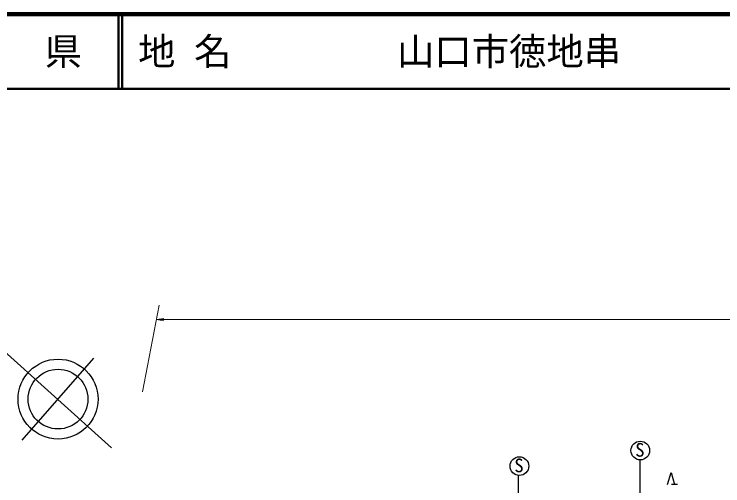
# Model space of a CAD drawing. Units: millimetres, scale not verified. Extents: x 40000 to 680000, y 20000 to 380000.
# Drawn here: x 353802 to 448630, y 316806 to 380000 of the extents above; entities that cross this region are included whole.
import ezdxf
from ezdxf.enums import TextEntityAlignment as Align

# ---------------------------------------------------------------- set-up
doc = ezdxf.new("R2010")
doc.units = ezdxf.units.MM
doc.header["$LTSCALE"] = 1000
for name, color, linetype, lineweight in [('M-BGD', 7, 'Continuous', 25), ('M-STR-HTXT', 7, 'Continuous', 13), ('M-TTL', 2, 'Continuous', 140), ('M-TTL-LINE', 7, 'Continuous', 50)]:
    doc.layers.add(name, color=color, linetype=linetype, lineweight=lineweight)
doc.layers.add('M-TTL-TXT', color=7, linetype='Continuous')
doc.styles.add('ＭＳ ゴシック', font='')
doc.styles.get('ＭＳ ゴシック').set_extended_font_data('MS Gothic')

msp = doc.modelspace()

# ---------------------------------------------------------------- linework, layer by layer
at = {"layer": 'M-BGD'}
for p, q in [((366805, 321907), (348192, 338699)), ((354867, 322916), (364465, 333931)), ((437526, 292104), (437586, 320287)), ((421293, 287576), (421285, 318189)), ((441224, 316998), (441704, 318598)), ((441704, 318598), (442184, 316998)), ((442584, 316998), (441784, 316998))]:
    msp.add_line(p, q, dxfattribs=at)
for centre, radius in [((359672, 328424), 5351), ((359672, 328424), 4000), ((437586, 321537), 1250), ((421408, 319451), 1250)]:
    msp.add_circle(centre, radius, dxfattribs=at)
at = {"layer": 'M-STR-HTXT'}
for p, q in [((370991, 329422), (373220, 341000)), ((372850, 339080), (575665, 339080))]:
    msp.add_line(p, q, dxfattribs=at)
msp.add_lwpolyline([(373850, 339247), (372850, 339080), (373850, 338914)], dxfattribs=at)
at = {"layer": 'M-TTL'}
msp.add_line((680000, 380000), (40000, 380000), dxfattribs=at)
at = {"layer": 'M-TTL-LINE'}
for p, q in [((367750, 380000), (367750, 370000)), ((368250, 380000), (368250, 370000)), ((40000, 370000), (680000, 370000))]:
    msp.add_line(p, q, dxfattribs=at)

# ---------------------------------------------------------------- texts
at = {"layer": 'M-BGD', "style": 'ＭＳ ゴシック'}
for p in [(436908, 320163), (420729, 318077)]:
    msp.add_text('S', height=1833, dxfattribs=at).set_placement(p, align=Align.BOTTOM_LEFT)
at = {"layer": 'M-TTL-TXT', "style": 'ＭＳ ゴシック'}
msp.add_text('山\u3000口\u3000県', height=3666, dxfattribs=at).set_placement((350375, 375000), align=Align.MIDDLE_CENTER)
for s, p in [('地 名', (370380, 375000)), ('山口市徳地串', (405024, 375000))]:
    msp.add_text(s, height=3666, dxfattribs=at).set_placement(p, align=Align.MIDDLE_LEFT)

doc.saveas('drawing.dxf')
